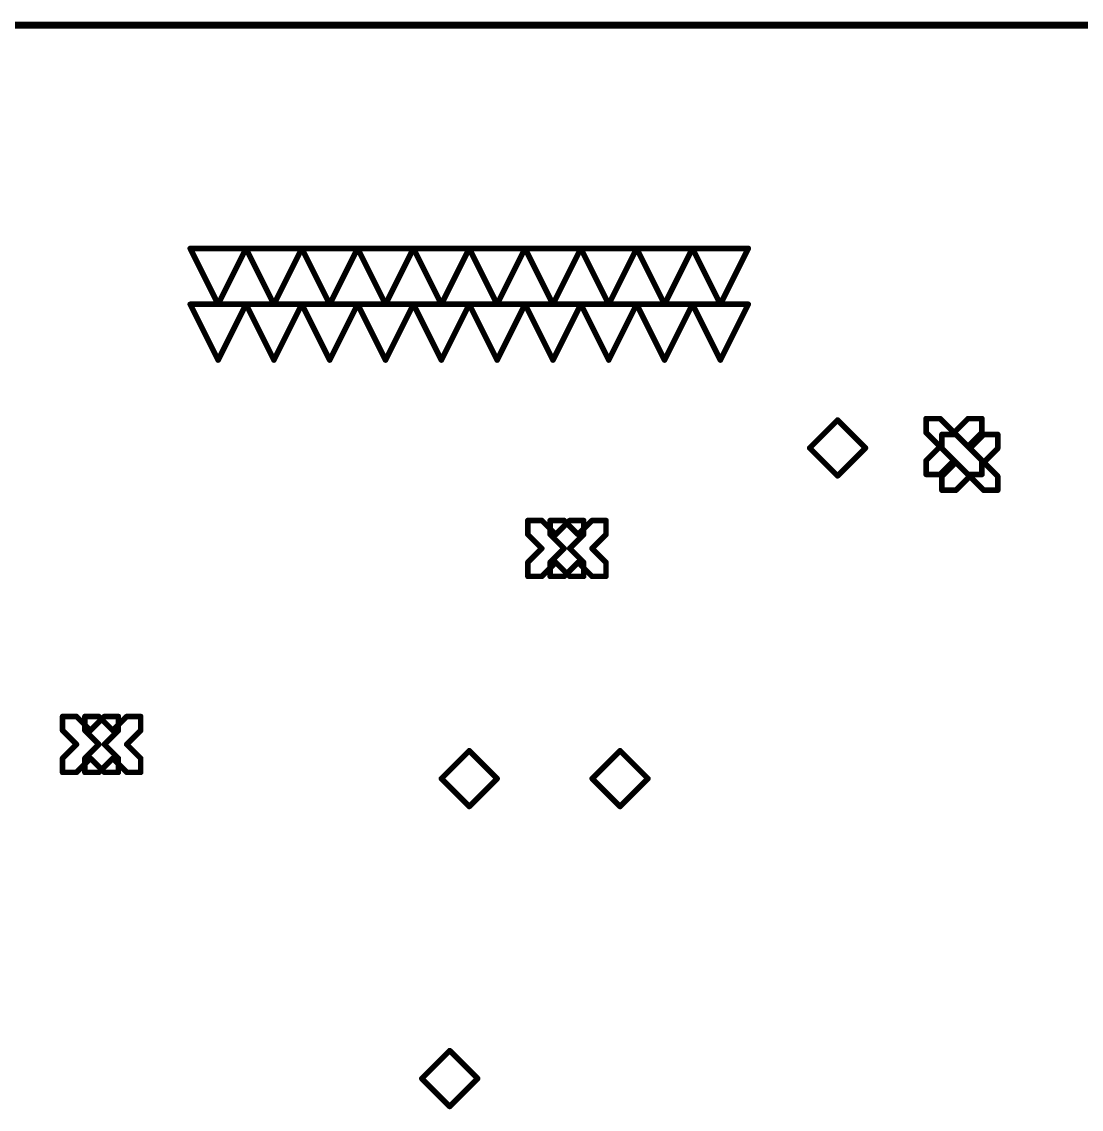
# Model space of a CAD drawing. Header units: inches. Extents: x 0 to 280, y 0 to 265.
# Drawn here: x 203.46 to 241.43, y 151.15 to 190.12 of the extents above; entities that cross this region are included whole.
import ezdxf

# ---------------------------------------------------------------- set-up
doc = ezdxf.new("R2010")
doc.units = ezdxf.units.IN
doc.layers.add('Board', color=6, linetype='Continuous')
doc.layers.add('Drill Drawing', color=1, linetype='Continuous')

msp = doc.modelspace()

# ---------------------------------------------------------------- linework, layer by layer
at = {"layer": 'Board'}
msp.add_lwpolyline([(0, 190, 0.25, 0.25, 0), (280, 190, 0.25, 0.25, 0)], format="xyseb", dxfattribs=at)
at = {"layer": 'Drill Drawing'}
for points in [[(209.5, 182, 0.2, 0.2, 0), (211.5, 182, 0.2, 0.2, 0)], [(209.5, 182, 0.2, 0.2, 0), (210.5, 180, 0.2, 0.2, 0)], [(210.5, 180, 0.2, 0.2, 0), (211.5, 182, 0.2, 0.2, 0)], [(211.5, 182, 0.2, 0.2, 0), (213.5, 182, 0.2, 0.2, 0)], [(211.5, 182, 0.2, 0.2, 0), (212.5, 180, 0.2, 0.2, 0)], [(212.5, 180, 0.2, 0.2, 0), (213.5, 182, 0.2, 0.2, 0)], [(213.5, 182, 0.2, 0.2, 0), (215.5, 182, 0.2, 0.2, 0)], [(213.5, 182, 0.2, 0.2, 0), (214.5, 180, 0.2, 0.2, 0)], [(214.5, 180, 0.2, 0.2, 0), (215.5, 182, 0.2, 0.2, 0)], [(215.5, 182, 0.2, 0.2, 0), (217.5, 182, 0.2, 0.2, 0)], [(215.5, 182, 0.2, 0.2, 0), (216.5, 180, 0.2, 0.2, 0)], [(216.5, 180, 0.2, 0.2, 0), (217.5, 182, 0.2, 0.2, 0)], [(217.5, 182, 0.2, 0.2, 0), (219.5, 182, 0.2, 0.2, 0)], [(217.5, 182, 0.2, 0.2, 0), (218.5, 180, 0.2, 0.2, 0)], [(218.5, 180, 0.2, 0.2, 0), (219.5, 182, 0.2, 0.2, 0)], [(219.5, 182, 0.2, 0.2, 0), (221.5, 182, 0.2, 0.2, 0)], [(219.5, 182, 0.2, 0.2, 0), (220.5, 180, 0.2, 0.2, 0)], [(220.5, 180, 0.2, 0.2, 0), (221.5, 182, 0.2, 0.2, 0)], [(221.5, 182, 0.2, 0.2, 0), (223.5, 182, 0.2, 0.2, 0)], [(221.5, 182, 0.2, 0.2, 0), (222.5, 180, 0.2, 0.2, 0)], [(222.5, 180, 0.2, 0.2, 0), (223.5, 182, 0.2, 0.2, 0)], [(223.5, 182, 0.2, 0.2, 0), (225.5, 182, 0.2, 0.2, 0)], [(223.5, 182, 0.2, 0.2, 0), (224.5, 180, 0.2, 0.2, 0)], [(224.5, 180, 0.2, 0.2, 0), (225.5, 182, 0.2, 0.2, 0)], [(225.5, 182, 0.2, 0.2, 0), (227.5, 182, 0.2, 0.2, 0)], [(225.5, 182, 0.2, 0.2, 0), (226.5, 180, 0.2, 0.2, 0)], [(226.5, 180, 0.2, 0.2, 0), (227.5, 182, 0.2, 0.2, 0)], [(227.5, 182, 0.2, 0.2, 0), (229.5, 182, 0.2, 0.2, 0)], [(227.5, 182, 0.2, 0.2, 0), (228.5, 180, 0.2, 0.2, 0)], [(228.5, 180, 0.2, 0.2, 0), (229.5, 182, 0.2, 0.2, 0)], [(209.5, 180, 0.2, 0.2, 0), (211.5, 180, 0.2, 0.2, 0)], [(209.5, 180, 0.2, 0.2, 0), (210.5, 178, 0.2, 0.2, 0)], [(210.5, 178, 0.2, 0.2, 0), (211.5, 180, 0.2, 0.2, 0)], [(211.5, 180, 0.2, 0.2, 0), (213.5, 180, 0.2, 0.2, 0)], [(211.5, 180, 0.2, 0.2, 0), (212.5, 178, 0.2, 0.2, 0)], [(212.5, 178, 0.2, 0.2, 0), (213.5, 180, 0.2, 0.2, 0)], [(213.5, 180, 0.2, 0.2, 0), (215.5, 180, 0.2, 0.2, 0)], [(213.5, 180, 0.2, 0.2, 0), (214.5, 178, 0.2, 0.2, 0)], [(214.5, 178, 0.2, 0.2, 0), (215.5, 180, 0.2, 0.2, 0)], [(215.5, 180, 0.2, 0.2, 0), (217.5, 180, 0.2, 0.2, 0)], [(215.5, 180, 0.2, 0.2, 0), (216.5, 178, 0.2, 0.2, 0)], [(216.5, 178, 0.2, 0.2, 0), (217.5, 180, 0.2, 0.2, 0)], [(217.5, 180, 0.2, 0.2, 0), (219.5, 180, 0.2, 0.2, 0)], [(217.5, 180, 0.2, 0.2, 0), (218.5, 178, 0.2, 0.2, 0)], [(218.5, 178, 0.2, 0.2, 0), (219.5, 180, 0.2, 0.2, 0)], [(219.5, 180, 0.2, 0.2, 0), (221.5, 180, 0.2, 0.2, 0)], [(219.5, 180, 0.2, 0.2, 0), (220.5, 178, 0.2, 0.2, 0)], [(220.5, 178, 0.2, 0.2, 0), (221.5, 180, 0.2, 0.2, 0)], [(221.5, 180, 0.2, 0.2, 0), (223.5, 180, 0.2, 0.2, 0)], [(221.5, 180, 0.2, 0.2, 0), (222.5, 178, 0.2, 0.2, 0)], [(222.5, 178, 0.2, 0.2, 0), (223.5, 180, 0.2, 0.2, 0)], [(223.5, 180, 0.2, 0.2, 0), (225.5, 180, 0.2, 0.2, 0)], [(223.5, 180, 0.2, 0.2, 0), (224.5, 178, 0.2, 0.2, 0)], [(224.5, 178, 0.2, 0.2, 0), (225.5, 180, 0.2, 0.2, 0)], [(225.5, 180, 0.2, 0.2, 0), (227.5, 180, 0.2, 0.2, 0)], [(225.5, 180, 0.2, 0.2, 0), (226.5, 178, 0.2, 0.2, 0)], [(226.5, 178, 0.2, 0.2, 0), (227.5, 180, 0.2, 0.2, 0)], [(227.5, 180, 0.2, 0.2, 0), (229.5, 180, 0.2, 0.2, 0)], [(227.5, 180, 0.2, 0.2, 0), (228.5, 178, 0.2, 0.2, 0)], [(228.5, 178, 0.2, 0.2, 0), (229.5, 180, 0.2, 0.2, 0)], [(231.7, 174.85, 0.2, 0.2, 0), (232.7, 175.85, 0.2, 0.2, 0)], [(232.7, 175.85, 0.2, 0.2, 0), (233.7, 174.85, 0.2, 0.2, 0)], [(235.874, 175.401, 0.2, 0.2, 0), (235.874, 175.901, 0.2, 0.2, 0)], [(235.874, 175.901, 0.2, 0.2, 0), (236.374, 175.901, 0.2, 0.2, 0)], [(236.374, 175.901, 0.2, 0.2, 0), (236.874, 175.401, 0.2, 0.2, 0)], [(236.874, 175.401, 0.2, 0.2, 0), (237.374, 175.901, 0.2, 0.2, 0)], [(237.374, 175.901, 0.2, 0.2, 0), (237.874, 175.901, 0.2, 0.2, 0)], [(237.874, 175.401, 0.2, 0.2, 0), (237.874, 175.901, 0.2, 0.2, 0)], [(235.874, 175.401, 0.2, 0.2, 0), (236.374, 174.901, 0.2, 0.2, 0)], [(236.44, 174.835, 0.2, 0.2, 0), (236.44, 175.335, 0.2, 0.2, 0)], [(236.44, 175.335, 0.2, 0.2, 0), (236.94, 175.335, 0.2, 0.2, 0)], [(236.94, 175.335, 0.2, 0.2, 0), (237.44, 174.835, 0.2, 0.2, 0)], [(237.374, 174.901, 0.2, 0.2, 0), (237.874, 175.401, 0.2, 0.2, 0)], [(237.44, 174.835, 0.2, 0.2, 0), (237.94, 175.335, 0.2, 0.2, 0)], [(237.94, 175.335, 0.2, 0.2, 0), (238.44, 175.335, 0.2, 0.2, 0)], [(238.44, 174.835, 0.2, 0.2, 0), (238.44, 175.335, 0.2, 0.2, 0)], [(235.874, 174.401, 0.2, 0.2, 0), (236.374, 174.901, 0.2, 0.2, 0)], [(237.374, 174.901, 0.2, 0.2, 0), (237.874, 174.401, 0.2, 0.2, 0)], [(231.7, 174.85, 0.2, 0.2, 0), (232.7, 173.85, 0.2, 0.2, 0)], [(232.7, 173.85, 0.2, 0.2, 0), (233.7, 174.85, 0.2, 0.2, 0)], [(236.44, 174.835, 0.2, 0.2, 0), (236.94, 174.335, 0.2, 0.2, 0)], [(237.94, 174.335, 0.2, 0.2, 0), (238.44, 174.835, 0.2, 0.2, 0)], [(235.874, 173.901, 0.2, 0.2, 0), (235.874, 174.401, 0.2, 0.2, 0)], [(236.374, 173.901, 0.2, 0.2, 0), (236.874, 174.401, 0.2, 0.2, 0)], [(236.44, 173.835, 0.2, 0.2, 0), (236.94, 174.335, 0.2, 0.2, 0)], [(236.874, 174.401, 0.2, 0.2, 0), (237.374, 173.901, 0.2, 0.2, 0)], [(237.874, 173.901, 0.2, 0.2, 0), (237.874, 174.401, 0.2, 0.2, 0)], [(237.94, 174.335, 0.2, 0.2, 0), (238.44, 173.835, 0.2, 0.2, 0)], [(235.874, 173.901, 0.2, 0.2, 0), (236.374, 173.901, 0.2, 0.2, 0)], [(236.44, 173.335, 0.2, 0.2, 0), (236.44, 173.835, 0.2, 0.2, 0)], [(236.94, 173.335, 0.2, 0.2, 0), (237.44, 173.835, 0.2, 0.2, 0)], [(237.374, 173.901, 0.2, 0.2, 0), (237.874, 173.901, 0.2, 0.2, 0)], [(237.44, 173.835, 0.2, 0.2, 0), (237.94, 173.335, 0.2, 0.2, 0)], [(238.44, 173.335, 0.2, 0.2, 0), (238.44, 173.835, 0.2, 0.2, 0)], [(236.44, 173.335, 0.2, 0.2, 0), (236.94, 173.335, 0.2, 0.2, 0)], [(237.94, 173.335, 0.2, 0.2, 0), (238.44, 173.335, 0.2, 0.2, 0)], [(221.6, 171.75, 0.2, 0.2, 0), (221.6, 172.25, 0.2, 0.2, 0)], [(221.6, 172.25, 0.2, 0.2, 0), (222.1, 172.25, 0.2, 0.2, 0)], [(222.1, 172.25, 0.2, 0.2, 0), (222.6, 171.75, 0.2, 0.2, 0)], [(222.4, 171.75, 0.2, 0.2, 0), (222.4, 172.25, 0.2, 0.2, 0)], [(222.4, 172.25, 0.2, 0.2, 0), (222.9, 172.25, 0.2, 0.2, 0)], [(222.6, 171.75, 0.2, 0.2, 0), (223.1, 172.25, 0.2, 0.2, 0)], [(222.9, 172.25, 0.2, 0.2, 0), (223.4, 171.75, 0.2, 0.2, 0)], [(223.1, 172.25, 0.2, 0.2, 0), (223.6, 172.25, 0.2, 0.2, 0)], [(223.4, 171.75, 0.2, 0.2, 0), (223.9, 172.25, 0.2, 0.2, 0)], [(223.6, 171.75, 0.2, 0.2, 0), (223.6, 172.25, 0.2, 0.2, 0)], [(223.9, 172.25, 0.2, 0.2, 0), (224.4, 172.25, 0.2, 0.2, 0)], [(224.4, 171.75, 0.2, 0.2, 0), (224.4, 172.25, 0.2, 0.2, 0)], [(221.6, 171.75, 0.2, 0.2, 0), (222.1, 171.25, 0.2, 0.2, 0)], [(222.4, 171.75, 0.2, 0.2, 0), (222.9, 171.25, 0.2, 0.2, 0)], [(223.1, 171.25, 0.2, 0.2, 0), (223.6, 171.75, 0.2, 0.2, 0)], [(223.9, 171.25, 0.2, 0.2, 0), (224.4, 171.75, 0.2, 0.2, 0)], [(221.6, 170.75, 0.2, 0.2, 0), (222.1, 171.25, 0.2, 0.2, 0)], [(222.4, 170.75, 0.2, 0.2, 0), (222.9, 171.25, 0.2, 0.2, 0)], [(223.1, 171.25, 0.2, 0.2, 0), (223.6, 170.75, 0.2, 0.2, 0)], [(223.9, 171.25, 0.2, 0.2, 0), (224.4, 170.75, 0.2, 0.2, 0)], [(221.6, 170.25, 0.2, 0.2, 0), (221.6, 170.75, 0.2, 0.2, 0)], [(222.1, 170.25, 0.2, 0.2, 0), (222.6, 170.75, 0.2, 0.2, 0)], [(222.4, 170.25, 0.2, 0.2, 0), (222.4, 170.75, 0.2, 0.2, 0)], [(222.6, 170.75, 0.2, 0.2, 0), (223.1, 170.25, 0.2, 0.2, 0)], [(222.9, 170.25, 0.2, 0.2, 0), (223.4, 170.75, 0.2, 0.2, 0)], [(223.4, 170.75, 0.2, 0.2, 0), (223.9, 170.25, 0.2, 0.2, 0)], [(223.6, 170.25, 0.2, 0.2, 0), (223.6, 170.75, 0.2, 0.2, 0)], [(224.4, 170.25, 0.2, 0.2, 0), (224.4, 170.75, 0.2, 0.2, 0)], [(221.6, 170.25, 0.2, 0.2, 0), (222.1, 170.25, 0.2, 0.2, 0)], [(222.4, 170.25, 0.2, 0.2, 0), (222.9, 170.25, 0.2, 0.2, 0)], [(223.1, 170.25, 0.2, 0.2, 0), (223.6, 170.25, 0.2, 0.2, 0)], [(223.9, 170.25, 0.2, 0.2, 0), (224.4, 170.25, 0.2, 0.2, 0)], [(204.925, 164.725, 0.2, 0.2, 0), (204.925, 165.225, 0.2, 0.2, 0)], [(204.925, 165.225, 0.2, 0.2, 0), (205.425, 165.225, 0.2, 0.2, 0)], [(205.425, 165.225, 0.2, 0.2, 0), (205.925, 164.725, 0.2, 0.2, 0)], [(205.725, 164.725, 0.2, 0.2, 0), (205.725, 165.225, 0.2, 0.2, 0)], [(205.725, 165.225, 0.2, 0.2, 0), (206.225, 165.225, 0.2, 0.2, 0)], [(205.925, 164.725, 0.2, 0.2, 0), (206.425, 165.225, 0.2, 0.2, 0)], [(206.225, 165.225, 0.2, 0.2, 0), (206.725, 164.725, 0.2, 0.2, 0)], [(206.425, 165.225, 0.2, 0.2, 0), (206.925, 165.225, 0.2, 0.2, 0)], [(206.725, 164.725, 0.2, 0.2, 0), (207.225, 165.225, 0.2, 0.2, 0)], [(206.925, 164.725, 0.2, 0.2, 0), (206.925, 165.225, 0.2, 0.2, 0)], [(207.225, 165.225, 0.2, 0.2, 0), (207.725, 165.225, 0.2, 0.2, 0)], [(207.725, 164.725, 0.2, 0.2, 0), (207.725, 165.225, 0.2, 0.2, 0)], [(204.925, 164.725, 0.2, 0.2, 0), (205.425, 164.225, 0.2, 0.2, 0)], [(205.725, 164.725, 0.2, 0.2, 0), (206.225, 164.225, 0.2, 0.2, 0)], [(206.425, 164.225, 0.2, 0.2, 0), (206.925, 164.725, 0.2, 0.2, 0)], [(207.225, 164.225, 0.2, 0.2, 0), (207.725, 164.725, 0.2, 0.2, 0)], [(204.925, 163.725, 0.2, 0.2, 0), (205.425, 164.225, 0.2, 0.2, 0)], [(205.725, 163.725, 0.2, 0.2, 0), (206.225, 164.225, 0.2, 0.2, 0)], [(206.425, 164.225, 0.2, 0.2, 0), (206.925, 163.725, 0.2, 0.2, 0)], [(207.225, 164.225, 0.2, 0.2, 0), (207.725, 163.725, 0.2, 0.2, 0)], [(218.5, 163, 0.2, 0.2, 0), (219.5, 164, 0.2, 0.2, 0)], [(219.5, 164, 0.2, 0.2, 0), (220.5, 163, 0.2, 0.2, 0)], [(223.905, 163, 0.2, 0.2, 0), (224.905, 164, 0.2, 0.2, 0)], [(224.905, 164, 0.2, 0.2, 0), (225.905, 163, 0.2, 0.2, 0)], [(204.925, 163.225, 0.2, 0.2, 0), (204.925, 163.725, 0.2, 0.2, 0)], [(205.425, 163.225, 0.2, 0.2, 0), (205.925, 163.725, 0.2, 0.2, 0)], [(205.725, 163.225, 0.2, 0.2, 0), (205.725, 163.725, 0.2, 0.2, 0)], [(205.925, 163.725, 0.2, 0.2, 0), (206.425, 163.225, 0.2, 0.2, 0)], [(206.225, 163.225, 0.2, 0.2, 0), (206.725, 163.725, 0.2, 0.2, 0)], [(206.725, 163.725, 0.2, 0.2, 0), (207.225, 163.225, 0.2, 0.2, 0)], [(206.925, 163.225, 0.2, 0.2, 0), (206.925, 163.725, 0.2, 0.2, 0)], [(207.725, 163.225, 0.2, 0.2, 0), (207.725, 163.725, 0.2, 0.2, 0)], [(204.925, 163.225, 0.2, 0.2, 0), (205.425, 163.225, 0.2, 0.2, 0)], [(205.725, 163.225, 0.2, 0.2, 0), (206.225, 163.225, 0.2, 0.2, 0)], [(206.425, 163.225, 0.2, 0.2, 0), (206.925, 163.225, 0.2, 0.2, 0)], [(207.225, 163.225, 0.2, 0.2, 0), (207.725, 163.225, 0.2, 0.2, 0)], [(218.5, 163, 0.2, 0.2, 0), (219.5, 162, 0.2, 0.2, 0)], [(219.5, 162, 0.2, 0.2, 0), (220.5, 163, 0.2, 0.2, 0)], [(223.905, 163, 0.2, 0.2, 0), (224.905, 162, 0.2, 0.2, 0)], [(224.905, 162, 0.2, 0.2, 0), (225.905, 163, 0.2, 0.2, 0)], [(217.8, 152.25, 0.2, 0.2, 0), (218.8, 153.25, 0.2, 0.2, 0)], [(218.8, 153.25, 0.2, 0.2, 0), (219.8, 152.25, 0.2, 0.2, 0)], [(217.8, 152.25, 0.2, 0.2, 0), (218.8, 151.25, 0.2, 0.2, 0)], [(218.8, 151.25, 0.2, 0.2, 0), (219.8, 152.25, 0.2, 0.2, 0)]]:
    msp.add_lwpolyline(points, format="xyseb", dxfattribs=at)
for points in [[(209.45, 182, 0.1, 0.1, 1), (209.55, 182, 0.1, 0.1, 1)], [(209.45, 182, 0.1, 0.1, 1), (209.55, 182, 0.1, 0.1, 1)], [(211.45, 182, 0.1, 0.1, 1), (211.55, 182, 0.1, 0.1, 1)], [(211.45, 182, 0.1, 0.1, 1), (211.55, 182, 0.1, 0.1, 1)], [(211.45, 182, 0.1, 0.1, 1), (211.55, 182, 0.1, 0.1, 1)], [(211.45, 182, 0.1, 0.1, 1), (211.55, 182, 0.1, 0.1, 1)], [(213.45, 182, 0.1, 0.1, 1), (213.55, 182, 0.1, 0.1, 1)], [(213.45, 182, 0.1, 0.1, 1), (213.55, 182, 0.1, 0.1, 1)], [(213.45, 182, 0.1, 0.1, 1), (213.55, 182, 0.1, 0.1, 1)], [(213.45, 182, 0.1, 0.1, 1), (213.55, 182, 0.1, 0.1, 1)], [(215.45, 182, 0.1, 0.1, 1), (215.55, 182, 0.1, 0.1, 1)], [(215.45, 182, 0.1, 0.1, 1), (215.55, 182, 0.1, 0.1, 1)], [(215.45, 182, 0.1, 0.1, 1), (215.55, 182, 0.1, 0.1, 1)], [(215.45, 182, 0.1, 0.1, 1), (215.55, 182, 0.1, 0.1, 1)], [(217.45, 182, 0.1, 0.1, 1), (217.55, 182, 0.1, 0.1, 1)], [(217.45, 182, 0.1, 0.1, 1), (217.55, 182, 0.1, 0.1, 1)], [(217.45, 182, 0.1, 0.1, 1), (217.55, 182, 0.1, 0.1, 1)], [(217.45, 182, 0.1, 0.1, 1), (217.55, 182, 0.1, 0.1, 1)], [(219.45, 182, 0.1, 0.1, 1), (219.55, 182, 0.1, 0.1, 1)], [(219.45, 182, 0.1, 0.1, 1), (219.55, 182, 0.1, 0.1, 1)], [(219.45, 182, 0.1, 0.1, 1), (219.55, 182, 0.1, 0.1, 1)], [(219.45, 182, 0.1, 0.1, 1), (219.55, 182, 0.1, 0.1, 1)], [(221.45, 182, 0.1, 0.1, 1), (221.55, 182, 0.1, 0.1, 1)], [(221.45, 182, 0.1, 0.1, 1), (221.55, 182, 0.1, 0.1, 1)], [(221.45, 182, 0.1, 0.1, 1), (221.55, 182, 0.1, 0.1, 1)], [(221.45, 182, 0.1, 0.1, 1), (221.55, 182, 0.1, 0.1, 1)], [(223.45, 182, 0.1, 0.1, 1), (223.55, 182, 0.1, 0.1, 1)], [(223.45, 182, 0.1, 0.1, 1), (223.55, 182, 0.1, 0.1, 1)], [(223.45, 182, 0.1, 0.1, 1), (223.55, 182, 0.1, 0.1, 1)], [(223.45, 182, 0.1, 0.1, 1), (223.55, 182, 0.1, 0.1, 1)], [(225.45, 182, 0.1, 0.1, 1), (225.55, 182, 0.1, 0.1, 1)], [(225.45, 182, 0.1, 0.1, 1), (225.55, 182, 0.1, 0.1, 1)], [(225.45, 182, 0.1, 0.1, 1), (225.55, 182, 0.1, 0.1, 1)], [(225.45, 182, 0.1, 0.1, 1), (225.55, 182, 0.1, 0.1, 1)], [(227.45, 182, 0.1, 0.1, 1), (227.55, 182, 0.1, 0.1, 1)], [(227.45, 182, 0.1, 0.1, 1), (227.55, 182, 0.1, 0.1, 1)], [(227.45, 182, 0.1, 0.1, 1), (227.55, 182, 0.1, 0.1, 1)], [(227.45, 182, 0.1, 0.1, 1), (227.55, 182, 0.1, 0.1, 1)], [(229.45, 182, 0.1, 0.1, 1), (229.55, 182, 0.1, 0.1, 1)], [(229.45, 182, 0.1, 0.1, 1), (229.55, 182, 0.1, 0.1, 1)], [(209.45, 180, 0.1, 0.1, 1), (209.55, 180, 0.1, 0.1, 1)], [(209.45, 180, 0.1, 0.1, 1), (209.55, 180, 0.1, 0.1, 1)], [(210.45, 180, 0.1, 0.1, 1), (210.55, 180, 0.1, 0.1, 1)], [(210.45, 180, 0.1, 0.1, 1), (210.55, 180, 0.1, 0.1, 1)], [(211.45, 180, 0.1, 0.1, 1), (211.55, 180, 0.1, 0.1, 1)], [(211.45, 180, 0.1, 0.1, 1), (211.55, 180, 0.1, 0.1, 1)], [(211.45, 180, 0.1, 0.1, 1), (211.55, 180, 0.1, 0.1, 1)], [(211.45, 180, 0.1, 0.1, 1), (211.55, 180, 0.1, 0.1, 1)], [(212.45, 180, 0.1, 0.1, 1), (212.55, 180, 0.1, 0.1, 1)], [(212.45, 180, 0.1, 0.1, 1), (212.55, 180, 0.1, 0.1, 1)], [(213.45, 180, 0.1, 0.1, 1), (213.55, 180, 0.1, 0.1, 1)], [(213.45, 180, 0.1, 0.1, 1), (213.55, 180, 0.1, 0.1, 1)], [(213.45, 180, 0.1, 0.1, 1), (213.55, 180, 0.1, 0.1, 1)], [(213.45, 180, 0.1, 0.1, 1), (213.55, 180, 0.1, 0.1, 1)], [(214.45, 180, 0.1, 0.1, 1), (214.55, 180, 0.1, 0.1, 1)], [(214.45, 180, 0.1, 0.1, 1), (214.55, 180, 0.1, 0.1, 1)], [(215.45, 180, 0.1, 0.1, 1), (215.55, 180, 0.1, 0.1, 1)], [(215.45, 180, 0.1, 0.1, 1), (215.55, 180, 0.1, 0.1, 1)], [(215.45, 180, 0.1, 0.1, 1), (215.55, 180, 0.1, 0.1, 1)], [(215.45, 180, 0.1, 0.1, 1), (215.55, 180, 0.1, 0.1, 1)], [(216.45, 180, 0.1, 0.1, 1), (216.55, 180, 0.1, 0.1, 1)], [(216.45, 180, 0.1, 0.1, 1), (216.55, 180, 0.1, 0.1, 1)], [(217.45, 180, 0.1, 0.1, 1), (217.55, 180, 0.1, 0.1, 1)], [(217.45, 180, 0.1, 0.1, 1), (217.55, 180, 0.1, 0.1, 1)], [(217.45, 180, 0.1, 0.1, 1), (217.55, 180, 0.1, 0.1, 1)], [(217.45, 180, 0.1, 0.1, 1), (217.55, 180, 0.1, 0.1, 1)], [(218.45, 180, 0.1, 0.1, 1), (218.55, 180, 0.1, 0.1, 1)], [(218.45, 180, 0.1, 0.1, 1), (218.55, 180, 0.1, 0.1, 1)], [(219.45, 180, 0.1, 0.1, 1), (219.55, 180, 0.1, 0.1, 1)], [(219.45, 180, 0.1, 0.1, 1), (219.55, 180, 0.1, 0.1, 1)], [(219.45, 180, 0.1, 0.1, 1), (219.55, 180, 0.1, 0.1, 1)], [(219.45, 180, 0.1, 0.1, 1), (219.55, 180, 0.1, 0.1, 1)], [(220.45, 180, 0.1, 0.1, 1), (220.55, 180, 0.1, 0.1, 1)], [(220.45, 180, 0.1, 0.1, 1), (220.55, 180, 0.1, 0.1, 1)], [(221.45, 180, 0.1, 0.1, 1), (221.55, 180, 0.1, 0.1, 1)], [(221.45, 180, 0.1, 0.1, 1), (221.55, 180, 0.1, 0.1, 1)], [(221.45, 180, 0.1, 0.1, 1), (221.55, 180, 0.1, 0.1, 1)], [(221.45, 180, 0.1, 0.1, 1), (221.55, 180, 0.1, 0.1, 1)], [(222.45, 180, 0.1, 0.1, 1), (222.55, 180, 0.1, 0.1, 1)], [(222.45, 180, 0.1, 0.1, 1), (222.55, 180, 0.1, 0.1, 1)], [(223.45, 180, 0.1, 0.1, 1), (223.55, 180, 0.1, 0.1, 1)], [(223.45, 180, 0.1, 0.1, 1), (223.55, 180, 0.1, 0.1, 1)], [(223.45, 180, 0.1, 0.1, 1), (223.55, 180, 0.1, 0.1, 1)], [(223.45, 180, 0.1, 0.1, 1), (223.55, 180, 0.1, 0.1, 1)], [(224.45, 180, 0.1, 0.1, 1), (224.55, 180, 0.1, 0.1, 1)], [(224.45, 180, 0.1, 0.1, 1), (224.55, 180, 0.1, 0.1, 1)], [(225.45, 180, 0.1, 0.1, 1), (225.55, 180, 0.1, 0.1, 1)], [(225.45, 180, 0.1, 0.1, 1), (225.55, 180, 0.1, 0.1, 1)], [(225.45, 180, 0.1, 0.1, 1), (225.55, 180, 0.1, 0.1, 1)], [(225.45, 180, 0.1, 0.1, 1), (225.55, 180, 0.1, 0.1, 1)], [(226.45, 180, 0.1, 0.1, 1), (226.55, 180, 0.1, 0.1, 1)], [(226.45, 180, 0.1, 0.1, 1), (226.55, 180, 0.1, 0.1, 1)], [(227.45, 180, 0.1, 0.1, 1), (227.55, 180, 0.1, 0.1, 1)], [(227.45, 180, 0.1, 0.1, 1), (227.55, 180, 0.1, 0.1, 1)], [(227.45, 180, 0.1, 0.1, 1), (227.55, 180, 0.1, 0.1, 1)], [(227.45, 180, 0.1, 0.1, 1), (227.55, 180, 0.1, 0.1, 1)], [(228.45, 180, 0.1, 0.1, 1), (228.55, 180, 0.1, 0.1, 1)], [(228.45, 180, 0.1, 0.1, 1), (228.55, 180, 0.1, 0.1, 1)], [(229.45, 180, 0.1, 0.1, 1), (229.55, 180, 0.1, 0.1, 1)], [(229.45, 180, 0.1, 0.1, 1), (229.55, 180, 0.1, 0.1, 1)], [(210.45, 178, 0.1, 0.1, 1), (210.55, 178, 0.1, 0.1, 1)], [(210.45, 178, 0.1, 0.1, 1), (210.55, 178, 0.1, 0.1, 1)], [(212.45, 178, 0.1, 0.1, 1), (212.55, 178, 0.1, 0.1, 1)], [(212.45, 178, 0.1, 0.1, 1), (212.55, 178, 0.1, 0.1, 1)], [(214.45, 178, 0.1, 0.1, 1), (214.55, 178, 0.1, 0.1, 1)], [(214.45, 178, 0.1, 0.1, 1), (214.55, 178, 0.1, 0.1, 1)], [(216.45, 178, 0.1, 0.1, 1), (216.55, 178, 0.1, 0.1, 1)], [(216.45, 178, 0.1, 0.1, 1), (216.55, 178, 0.1, 0.1, 1)], [(218.45, 178, 0.1, 0.1, 1), (218.55, 178, 0.1, 0.1, 1)], [(218.45, 178, 0.1, 0.1, 1), (218.55, 178, 0.1, 0.1, 1)], [(220.45, 178, 0.1, 0.1, 1), (220.55, 178, 0.1, 0.1, 1)], [(220.45, 178, 0.1, 0.1, 1), (220.55, 178, 0.1, 0.1, 1)], [(222.45, 178, 0.1, 0.1, 1), (222.55, 178, 0.1, 0.1, 1)], [(222.45, 178, 0.1, 0.1, 1), (222.55, 178, 0.1, 0.1, 1)], [(224.45, 178, 0.1, 0.1, 1), (224.55, 178, 0.1, 0.1, 1)], [(224.45, 178, 0.1, 0.1, 1), (224.55, 178, 0.1, 0.1, 1)], [(226.45, 178, 0.1, 0.1, 1), (226.55, 178, 0.1, 0.1, 1)], [(226.45, 178, 0.1, 0.1, 1), (226.55, 178, 0.1, 0.1, 1)], [(228.45, 178, 0.1, 0.1, 1), (228.55, 178, 0.1, 0.1, 1)], [(228.45, 178, 0.1, 0.1, 1), (228.55, 178, 0.1, 0.1, 1)], [(232.65, 175.85, 0.1, 0.1, 1), (232.75, 175.85, 0.1, 0.1, 1)], [(232.65, 175.85, 0.1, 0.1, 1), (232.75, 175.85, 0.1, 0.1, 1)], [(235.824, 175.901, 0.1, 0.1, 1), (235.924, 175.901, 0.1, 0.1, 1)], [(235.824, 175.901, 0.1, 0.1, 1), (235.924, 175.901, 0.1, 0.1, 1)], [(236.324, 175.901, 0.1, 0.1, 1), (236.424, 175.901, 0.1, 0.1, 1)], [(236.324, 175.901, 0.1, 0.1, 1), (236.424, 175.901, 0.1, 0.1, 1)], [(237.324, 175.901, 0.1, 0.1, 1), (237.424, 175.901, 0.1, 0.1, 1)], [(237.324, 175.901, 0.1, 0.1, 1), (237.424, 175.901, 0.1, 0.1, 1)], [(237.824, 175.901, 0.1, 0.1, 1), (237.924, 175.901, 0.1, 0.1, 1)], [(237.824, 175.901, 0.1, 0.1, 1), (237.924, 175.901, 0.1, 0.1, 1)], [(235.824, 175.401, 0.1, 0.1, 1), (235.924, 175.401, 0.1, 0.1, 1)], [(235.824, 175.401, 0.1, 0.1, 1), (235.924, 175.401, 0.1, 0.1, 1)], [(236.39, 175.335, 0.1, 0.1, 1), (236.49, 175.335, 0.1, 0.1, 1)], [(236.39, 175.335, 0.1, 0.1, 1), (236.49, 175.335, 0.1, 0.1, 1)], [(236.824, 175.401, 0.1, 0.1, 1), (236.924, 175.401, 0.1, 0.1, 1)], [(236.824, 175.401, 0.1, 0.1, 1), (236.924, 175.401, 0.1, 0.1, 1)], [(236.89, 175.335, 0.1, 0.1, 1), (236.99, 175.335, 0.1, 0.1, 1)], [(236.89, 175.335, 0.1, 0.1, 1), (236.99, 175.335, 0.1, 0.1, 1)], [(237.824, 175.401, 0.1, 0.1, 1), (237.924, 175.401, 0.1, 0.1, 1)], [(237.824, 175.401, 0.1, 0.1, 1), (237.924, 175.401, 0.1, 0.1, 1)], [(237.89, 175.335, 0.1, 0.1, 1), (237.99, 175.335, 0.1, 0.1, 1)], [(237.89, 175.335, 0.1, 0.1, 1), (237.99, 175.335, 0.1, 0.1, 1)], [(238.39, 175.335, 0.1, 0.1, 1), (238.49, 175.335, 0.1, 0.1, 1)], [(238.39, 175.335, 0.1, 0.1, 1), (238.49, 175.335, 0.1, 0.1, 1)], [(236.324, 174.901, 0.1, 0.1, 1), (236.424, 174.901, 0.1, 0.1, 1)], [(236.324, 174.901, 0.1, 0.1, 1), (236.424, 174.901, 0.1, 0.1, 1)], [(237.324, 174.901, 0.1, 0.1, 1), (237.424, 174.901, 0.1, 0.1, 1)], [(237.324, 174.901, 0.1, 0.1, 1), (237.424, 174.901, 0.1, 0.1, 1)], [(231.65, 174.85, 0.1, 0.1, 1), (231.75, 174.85, 0.1, 0.1, 1)], [(231.65, 174.85, 0.1, 0.1, 1), (231.75, 174.85, 0.1, 0.1, 1)], [(233.65, 174.85, 0.1, 0.1, 1), (233.75, 174.85, 0.1, 0.1, 1)], [(233.65, 174.85, 0.1, 0.1, 1), (233.75, 174.85, 0.1, 0.1, 1)], [(236.39, 174.835, 0.1, 0.1, 1), (236.49, 174.835, 0.1, 0.1, 1)], [(236.39, 174.835, 0.1, 0.1, 1), (236.49, 174.835, 0.1, 0.1, 1)], [(237.39, 174.835, 0.1, 0.1, 1), (237.49, 174.835, 0.1, 0.1, 1)], [(237.39, 174.835, 0.1, 0.1, 1), (237.49, 174.835, 0.1, 0.1, 1)], [(238.39, 174.835, 0.1, 0.1, 1), (238.49, 174.835, 0.1, 0.1, 1)], [(238.39, 174.835, 0.1, 0.1, 1), (238.49, 174.835, 0.1, 0.1, 1)], [(235.824, 174.401, 0.1, 0.1, 1), (235.924, 174.401, 0.1, 0.1, 1)], [(235.824, 174.401, 0.1, 0.1, 1), (235.924, 174.401, 0.1, 0.1, 1)], [(236.824, 174.401, 0.1, 0.1, 1), (236.924, 174.401, 0.1, 0.1, 1)], [(236.824, 174.401, 0.1, 0.1, 1), (236.924, 174.401, 0.1, 0.1, 1)], [(236.89, 174.335, 0.1, 0.1, 1), (236.99, 174.335, 0.1, 0.1, 1)], [(236.89, 174.335, 0.1, 0.1, 1), (236.99, 174.335, 0.1, 0.1, 1)], [(237.824, 174.401, 0.1, 0.1, 1), (237.924, 174.401, 0.1, 0.1, 1)], [(237.824, 174.401, 0.1, 0.1, 1), (237.924, 174.401, 0.1, 0.1, 1)], [(237.89, 174.335, 0.1, 0.1, 1), (237.99, 174.335, 0.1, 0.1, 1)], [(237.89, 174.335, 0.1, 0.1, 1), (237.99, 174.335, 0.1, 0.1, 1)], [(232.65, 173.85, 0.1, 0.1, 1), (232.75, 173.85, 0.1, 0.1, 1)], [(232.65, 173.85, 0.1, 0.1, 1), (232.75, 173.85, 0.1, 0.1, 1)], [(235.824, 173.901, 0.1, 0.1, 1), (235.924, 173.901, 0.1, 0.1, 1)], [(235.824, 173.901, 0.1, 0.1, 1), (235.924, 173.901, 0.1, 0.1, 1)], [(236.324, 173.901, 0.1, 0.1, 1), (236.424, 173.901, 0.1, 0.1, 1)], [(236.324, 173.901, 0.1, 0.1, 1), (236.424, 173.901, 0.1, 0.1, 1)], [(236.39, 173.835, 0.1, 0.1, 1), (236.49, 173.835, 0.1, 0.1, 1)], [(236.39, 173.835, 0.1, 0.1, 1), (236.49, 173.835, 0.1, 0.1, 1)], [(237.324, 173.901, 0.1, 0.1, 1), (237.424, 173.901, 0.1, 0.1, 1)], [(237.324, 173.901, 0.1, 0.1, 1), (237.424, 173.901, 0.1, 0.1, 1)], [(237.39, 173.835, 0.1, 0.1, 1), (237.49, 173.835, 0.1, 0.1, 1)], [(237.39, 173.835, 0.1, 0.1, 1), (237.49, 173.835, 0.1, 0.1, 1)], [(237.824, 173.901, 0.1, 0.1, 1), (237.924, 173.901, 0.1, 0.1, 1)], [(237.824, 173.901, 0.1, 0.1, 1), (237.924, 173.901, 0.1, 0.1, 1)], [(238.39, 173.835, 0.1, 0.1, 1), (238.49, 173.835, 0.1, 0.1, 1)], [(238.39, 173.835, 0.1, 0.1, 1), (238.49, 173.835, 0.1, 0.1, 1)], [(236.39, 173.335, 0.1, 0.1, 1), (236.49, 173.335, 0.1, 0.1, 1)], [(236.39, 173.335, 0.1, 0.1, 1), (236.49, 173.335, 0.1, 0.1, 1)], [(236.89, 173.335, 0.1, 0.1, 1), (236.99, 173.335, 0.1, 0.1, 1)], [(236.89, 173.335, 0.1, 0.1, 1), (236.99, 173.335, 0.1, 0.1, 1)], [(237.89, 173.335, 0.1, 0.1, 1), (237.99, 173.335, 0.1, 0.1, 1)], [(237.89, 173.335, 0.1, 0.1, 1), (237.99, 173.335, 0.1, 0.1, 1)], [(238.39, 173.335, 0.1, 0.1, 1), (238.49, 173.335, 0.1, 0.1, 1)], [(238.39, 173.335, 0.1, 0.1, 1), (238.49, 173.335, 0.1, 0.1, 1)], [(221.55, 172.25, 0.1, 0.1, 1), (221.65, 172.25, 0.1, 0.1, 1)], [(221.55, 172.25, 0.1, 0.1, 1), (221.65, 172.25, 0.1, 0.1, 1)], [(222.05, 172.25, 0.1, 0.1, 1), (222.15, 172.25, 0.1, 0.1, 1)], [(222.05, 172.25, 0.1, 0.1, 1), (222.15, 172.25, 0.1, 0.1, 1)], [(222.35, 172.25, 0.1, 0.1, 1), (222.45, 172.25, 0.1, 0.1, 1)], [(222.35, 172.25, 0.1, 0.1, 1), (222.45, 172.25, 0.1, 0.1, 1)], [(222.85, 172.25, 0.1, 0.1, 1), (222.95, 172.25, 0.1, 0.1, 1)], [(222.85, 172.25, 0.1, 0.1, 1), (222.95, 172.25, 0.1, 0.1, 1)], [(223.05, 172.25, 0.1, 0.1, 1), (223.15, 172.25, 0.1, 0.1, 1)], [(223.05, 172.25, 0.1, 0.1, 1), (223.15, 172.25, 0.1, 0.1, 1)], [(223.55, 172.25, 0.1, 0.1, 1), (223.65, 172.25, 0.1, 0.1, 1)], [(223.55, 172.25, 0.1, 0.1, 1), (223.65, 172.25, 0.1, 0.1, 1)], [(223.85, 172.25, 0.1, 0.1, 1), (223.95, 172.25, 0.1, 0.1, 1)], [(223.85, 172.25, 0.1, 0.1, 1), (223.95, 172.25, 0.1, 0.1, 1)], [(224.35, 172.25, 0.1, 0.1, 1), (224.45, 172.25, 0.1, 0.1, 1)], [(224.35, 172.25, 0.1, 0.1, 1), (224.45, 172.25, 0.1, 0.1, 1)], [(221.55, 171.75, 0.1, 0.1, 1), (221.65, 171.75, 0.1, 0.1, 1)], [(221.55, 171.75, 0.1, 0.1, 1), (221.65, 171.75, 0.1, 0.1, 1)], [(222.35, 171.75, 0.1, 0.1, 1), (222.45, 171.75, 0.1, 0.1, 1)], [(222.35, 171.75, 0.1, 0.1, 1), (222.45, 171.75, 0.1, 0.1, 1)], [(222.55, 171.75, 0.1, 0.1, 1), (222.65, 171.75, 0.1, 0.1, 1)], [(222.55, 171.75, 0.1, 0.1, 1), (222.65, 171.75, 0.1, 0.1, 1)], [(223.35, 171.75, 0.1, 0.1, 1), (223.45, 171.75, 0.1, 0.1, 1)], [(223.35, 171.75, 0.1, 0.1, 1), (223.45, 171.75, 0.1, 0.1, 1)], [(223.55, 171.75, 0.1, 0.1, 1), (223.65, 171.75, 0.1, 0.1, 1)], [(223.55, 171.75, 0.1, 0.1, 1), (223.65, 171.75, 0.1, 0.1, 1)], [(224.35, 171.75, 0.1, 0.1, 1), (224.45, 171.75, 0.1, 0.1, 1)], [(224.35, 171.75, 0.1, 0.1, 1), (224.45, 171.75, 0.1, 0.1, 1)], [(222.05, 171.25, 0.1, 0.1, 1), (222.15, 171.25, 0.1, 0.1, 1)], [(222.05, 171.25, 0.1, 0.1, 1), (222.15, 171.25, 0.1, 0.1, 1)], [(222.85, 171.25, 0.1, 0.1, 1), (222.95, 171.25, 0.1, 0.1, 1)], [(222.85, 171.25, 0.1, 0.1, 1), (222.95, 171.25, 0.1, 0.1, 1)], [(223.05, 171.25, 0.1, 0.1, 1), (223.15, 171.25, 0.1, 0.1, 1)], [(223.05, 171.25, 0.1, 0.1, 1), (223.15, 171.25, 0.1, 0.1, 1)], [(223.85, 171.25, 0.1, 0.1, 1), (223.95, 171.25, 0.1, 0.1, 1)], [(223.85, 171.25, 0.1, 0.1, 1), (223.95, 171.25, 0.1, 0.1, 1)], [(221.55, 170.75, 0.1, 0.1, 1), (221.65, 170.75, 0.1, 0.1, 1)], [(221.55, 170.75, 0.1, 0.1, 1), (221.65, 170.75, 0.1, 0.1, 1)], [(222.35, 170.75, 0.1, 0.1, 1), (222.45, 170.75, 0.1, 0.1, 1)], [(222.35, 170.75, 0.1, 0.1, 1), (222.45, 170.75, 0.1, 0.1, 1)], [(222.55, 170.75, 0.1, 0.1, 1), (222.65, 170.75, 0.1, 0.1, 1)], [(222.55, 170.75, 0.1, 0.1, 1), (222.65, 170.75, 0.1, 0.1, 1)], [(223.35, 170.75, 0.1, 0.1, 1), (223.45, 170.75, 0.1, 0.1, 1)], [(223.35, 170.75, 0.1, 0.1, 1), (223.45, 170.75, 0.1, 0.1, 1)], [(223.55, 170.75, 0.1, 0.1, 1), (223.65, 170.75, 0.1, 0.1, 1)], [(223.55, 170.75, 0.1, 0.1, 1), (223.65, 170.75, 0.1, 0.1, 1)], [(224.35, 170.75, 0.1, 0.1, 1), (224.45, 170.75, 0.1, 0.1, 1)], [(224.35, 170.75, 0.1, 0.1, 1), (224.45, 170.75, 0.1, 0.1, 1)], [(221.55, 170.25, 0.1, 0.1, 1), (221.65, 170.25, 0.1, 0.1, 1)], [(221.55, 170.25, 0.1, 0.1, 1), (221.65, 170.25, 0.1, 0.1, 1)], [(222.05, 170.25, 0.1, 0.1, 1), (222.15, 170.25, 0.1, 0.1, 1)], [(222.05, 170.25, 0.1, 0.1, 1), (222.15, 170.25, 0.1, 0.1, 1)], [(222.35, 170.25, 0.1, 0.1, 1), (222.45, 170.25, 0.1, 0.1, 1)], [(222.35, 170.25, 0.1, 0.1, 1), (222.45, 170.25, 0.1, 0.1, 1)], [(222.85, 170.25, 0.1, 0.1, 1), (222.95, 170.25, 0.1, 0.1, 1)], [(222.85, 170.25, 0.1, 0.1, 1), (222.95, 170.25, 0.1, 0.1, 1)], [(223.05, 170.25, 0.1, 0.1, 1), (223.15, 170.25, 0.1, 0.1, 1)], [(223.05, 170.25, 0.1, 0.1, 1), (223.15, 170.25, 0.1, 0.1, 1)], [(223.55, 170.25, 0.1, 0.1, 1), (223.65, 170.25, 0.1, 0.1, 1)], [(223.55, 170.25, 0.1, 0.1, 1), (223.65, 170.25, 0.1, 0.1, 1)], [(223.85, 170.25, 0.1, 0.1, 1), (223.95, 170.25, 0.1, 0.1, 1)], [(223.85, 170.25, 0.1, 0.1, 1), (223.95, 170.25, 0.1, 0.1, 1)], [(224.35, 170.25, 0.1, 0.1, 1), (224.45, 170.25, 0.1, 0.1, 1)], [(224.35, 170.25, 0.1, 0.1, 1), (224.45, 170.25, 0.1, 0.1, 1)], [(204.875, 165.225, 0.1, 0.1, 1), (204.975, 165.225, 0.1, 0.1, 1)], [(204.875, 165.225, 0.1, 0.1, 1), (204.975, 165.225, 0.1, 0.1, 1)], [(205.375, 165.225, 0.1, 0.1, 1), (205.475, 165.225, 0.1, 0.1, 1)], [(205.375, 165.225, 0.1, 0.1, 1), (205.475, 165.225, 0.1, 0.1, 1)], [(205.675, 165.225, 0.1, 0.1, 1), (205.775, 165.225, 0.1, 0.1, 1)], [(205.675, 165.225, 0.1, 0.1, 1), (205.775, 165.225, 0.1, 0.1, 1)], [(206.175, 165.225, 0.1, 0.1, 1), (206.275, 165.225, 0.1, 0.1, 1)], [(206.175, 165.225, 0.1, 0.1, 1), (206.275, 165.225, 0.1, 0.1, 1)], [(206.375, 165.225, 0.1, 0.1, 1), (206.475, 165.225, 0.1, 0.1, 1)], [(206.375, 165.225, 0.1, 0.1, 1), (206.475, 165.225, 0.1, 0.1, 1)], [(206.875, 165.225, 0.1, 0.1, 1), (206.975, 165.225, 0.1, 0.1, 1)], [(206.875, 165.225, 0.1, 0.1, 1), (206.975, 165.225, 0.1, 0.1, 1)], [(207.175, 165.225, 0.1, 0.1, 1), (207.275, 165.225, 0.1, 0.1, 1)], [(207.175, 165.225, 0.1, 0.1, 1), (207.275, 165.225, 0.1, 0.1, 1)], [(207.675, 165.225, 0.1, 0.1, 1), (207.775, 165.225, 0.1, 0.1, 1)], [(207.675, 165.225, 0.1, 0.1, 1), (207.775, 165.225, 0.1, 0.1, 1)], [(204.875, 164.725, 0.1, 0.1, 1), (204.975, 164.725, 0.1, 0.1, 1)], [(204.875, 164.725, 0.1, 0.1, 1), (204.975, 164.725, 0.1, 0.1, 1)], [(205.675, 164.725, 0.1, 0.1, 1), (205.775, 164.725, 0.1, 0.1, 1)], [(205.675, 164.725, 0.1, 0.1, 1), (205.775, 164.725, 0.1, 0.1, 1)], [(205.875, 164.725, 0.1, 0.1, 1), (205.975, 164.725, 0.1, 0.1, 1)], [(205.875, 164.725, 0.1, 0.1, 1), (205.975, 164.725, 0.1, 0.1, 1)], [(206.675, 164.725, 0.1, 0.1, 1), (206.775, 164.725, 0.1, 0.1, 1)], [(206.675, 164.725, 0.1, 0.1, 1), (206.775, 164.725, 0.1, 0.1, 1)], [(206.875, 164.725, 0.1, 0.1, 1), (206.975, 164.725, 0.1, 0.1, 1)], [(206.875, 164.725, 0.1, 0.1, 1), (206.975, 164.725, 0.1, 0.1, 1)], [(207.675, 164.725, 0.1, 0.1, 1), (207.775, 164.725, 0.1, 0.1, 1)], [(207.675, 164.725, 0.1, 0.1, 1), (207.775, 164.725, 0.1, 0.1, 1)], [(205.375, 164.225, 0.1, 0.1, 1), (205.475, 164.225, 0.1, 0.1, 1)], [(205.375, 164.225, 0.1, 0.1, 1), (205.475, 164.225, 0.1, 0.1, 1)], [(206.175, 164.225, 0.1, 0.1, 1), (206.275, 164.225, 0.1, 0.1, 1)], [(206.175, 164.225, 0.1, 0.1, 1), (206.275, 164.225, 0.1, 0.1, 1)], [(206.375, 164.225, 0.1, 0.1, 1), (206.475, 164.225, 0.1, 0.1, 1)], [(206.375, 164.225, 0.1, 0.1, 1), (206.475, 164.225, 0.1, 0.1, 1)], [(207.175, 164.225, 0.1, 0.1, 1), (207.275, 164.225, 0.1, 0.1, 1)], [(207.175, 164.225, 0.1, 0.1, 1), (207.275, 164.225, 0.1, 0.1, 1)], [(219.45, 164, 0.1, 0.1, 1), (219.55, 164, 0.1, 0.1, 1)], [(219.45, 164, 0.1, 0.1, 1), (219.55, 164, 0.1, 0.1, 1)], [(224.855, 164, 0.1, 0.1, 1), (224.955, 164, 0.1, 0.1, 1)], [(224.855, 164, 0.1, 0.1, 1), (224.955, 164, 0.1, 0.1, 1)], [(204.875, 163.725, 0.1, 0.1, 1), (204.975, 163.725, 0.1, 0.1, 1)], [(204.875, 163.725, 0.1, 0.1, 1), (204.975, 163.725, 0.1, 0.1, 1)], [(205.675, 163.725, 0.1, 0.1, 1), (205.775, 163.725, 0.1, 0.1, 1)], [(205.675, 163.725, 0.1, 0.1, 1), (205.775, 163.725, 0.1, 0.1, 1)], [(205.875, 163.725, 0.1, 0.1, 1), (205.975, 163.725, 0.1, 0.1, 1)], [(205.875, 163.725, 0.1, 0.1, 1), (205.975, 163.725, 0.1, 0.1, 1)], [(206.675, 163.725, 0.1, 0.1, 1), (206.775, 163.725, 0.1, 0.1, 1)], [(206.675, 163.725, 0.1, 0.1, 1), (206.775, 163.725, 0.1, 0.1, 1)], [(206.875, 163.725, 0.1, 0.1, 1), (206.975, 163.725, 0.1, 0.1, 1)], [(206.875, 163.725, 0.1, 0.1, 1), (206.975, 163.725, 0.1, 0.1, 1)], [(207.675, 163.725, 0.1, 0.1, 1), (207.775, 163.725, 0.1, 0.1, 1)], [(207.675, 163.725, 0.1, 0.1, 1), (207.775, 163.725, 0.1, 0.1, 1)], [(204.875, 163.225, 0.1, 0.1, 1), (204.975, 163.225, 0.1, 0.1, 1)], [(204.875, 163.225, 0.1, 0.1, 1), (204.975, 163.225, 0.1, 0.1, 1)], [(205.375, 163.225, 0.1, 0.1, 1), (205.475, 163.225, 0.1, 0.1, 1)], [(205.375, 163.225, 0.1, 0.1, 1), (205.475, 163.225, 0.1, 0.1, 1)], [(205.675, 163.225, 0.1, 0.1, 1), (205.775, 163.225, 0.1, 0.1, 1)], [(205.675, 163.225, 0.1, 0.1, 1), (205.775, 163.225, 0.1, 0.1, 1)], [(206.175, 163.225, 0.1, 0.1, 1), (206.275, 163.225, 0.1, 0.1, 1)], [(206.175, 163.225, 0.1, 0.1, 1), (206.275, 163.225, 0.1, 0.1, 1)], [(206.375, 163.225, 0.1, 0.1, 1), (206.475, 163.225, 0.1, 0.1, 1)], [(206.375, 163.225, 0.1, 0.1, 1), (206.475, 163.225, 0.1, 0.1, 1)], [(206.875, 163.225, 0.1, 0.1, 1), (206.975, 163.225, 0.1, 0.1, 1)], [(206.875, 163.225, 0.1, 0.1, 1), (206.975, 163.225, 0.1, 0.1, 1)], [(207.175, 163.225, 0.1, 0.1, 1), (207.275, 163.225, 0.1, 0.1, 1)], [(207.175, 163.225, 0.1, 0.1, 1), (207.275, 163.225, 0.1, 0.1, 1)], [(207.675, 163.225, 0.1, 0.1, 1), (207.775, 163.225, 0.1, 0.1, 1)], [(207.675, 163.225, 0.1, 0.1, 1), (207.775, 163.225, 0.1, 0.1, 1)], [(218.45, 163, 0.1, 0.1, 1), (218.55, 163, 0.1, 0.1, 1)], [(218.45, 163, 0.1, 0.1, 1), (218.55, 163, 0.1, 0.1, 1)], [(220.45, 163, 0.1, 0.1, 1), (220.55, 163, 0.1, 0.1, 1)], [(220.45, 163, 0.1, 0.1, 1), (220.55, 163, 0.1, 0.1, 1)], [(223.855, 163, 0.1, 0.1, 1), (223.955, 163, 0.1, 0.1, 1)], [(223.855, 163, 0.1, 0.1, 1), (223.955, 163, 0.1, 0.1, 1)], [(225.855, 163, 0.1, 0.1, 1), (225.955, 163, 0.1, 0.1, 1)], [(225.855, 163, 0.1, 0.1, 1), (225.955, 163, 0.1, 0.1, 1)], [(219.45, 162, 0.1, 0.1, 1), (219.55, 162, 0.1, 0.1, 1)], [(219.45, 162, 0.1, 0.1, 1), (219.55, 162, 0.1, 0.1, 1)], [(224.855, 162, 0.1, 0.1, 1), (224.955, 162, 0.1, 0.1, 1)], [(224.855, 162, 0.1, 0.1, 1), (224.955, 162, 0.1, 0.1, 1)], [(218.75, 153.25, 0.1, 0.1, 1), (218.85, 153.25, 0.1, 0.1, 1)], [(218.75, 153.25, 0.1, 0.1, 1), (218.85, 153.25, 0.1, 0.1, 1)], [(217.75, 152.25, 0.1, 0.1, 1), (217.85, 152.25, 0.1, 0.1, 1)], [(217.75, 152.25, 0.1, 0.1, 1), (217.85, 152.25, 0.1, 0.1, 1)], [(219.75, 152.25, 0.1, 0.1, 1), (219.85, 152.25, 0.1, 0.1, 1)], [(219.75, 152.25, 0.1, 0.1, 1), (219.85, 152.25, 0.1, 0.1, 1)], [(218.75, 151.25, 0.1, 0.1, 1), (218.85, 151.25, 0.1, 0.1, 1)], [(218.75, 151.25, 0.1, 0.1, 1), (218.85, 151.25, 0.1, 0.1, 1)]]:
    msp.add_lwpolyline(points, format="xyseb", close=True, dxfattribs=at)

doc.saveas('drawing.dxf')
